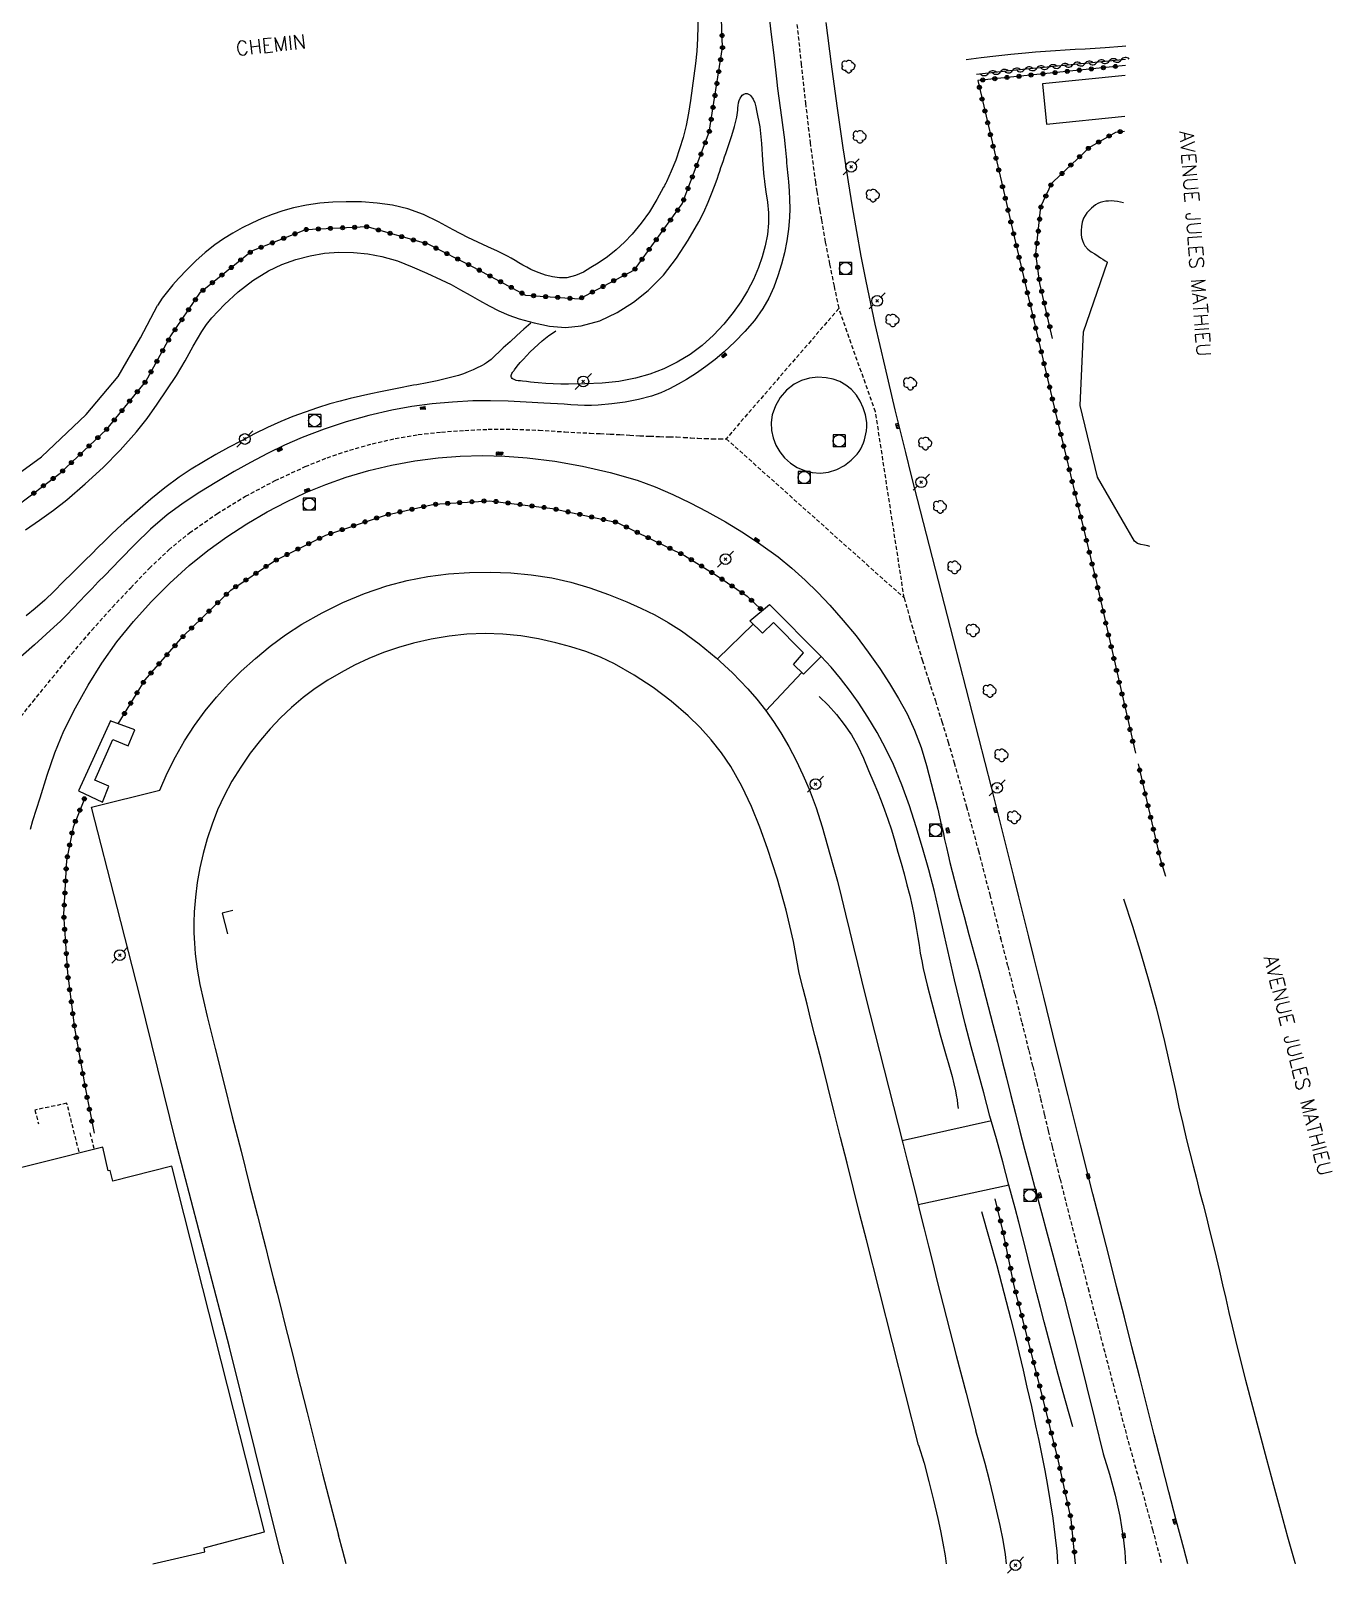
# Model space of a CAD drawing. Header units: millimetres. Extents: x 146000 to 147001, y 141999 to 143000.
# Drawn here: x 146775.2 to 146936.3, y 141998.9 to 142189.7 of the extents above; entities that cross this region are included whole.
import ezdxf

# ---------------------------------------------------------------- set-up
doc = ezdxf.new("R2010")
doc.units = ezdxf.units.MM
doc.linetypes.add('DASHED', pattern=[0.75, 0.5, -0.25])
doc.layers.get('0').update_dxf_attribs({"linetype": 'CONTINUOUS'})
for name, color, linetype in [('W0001', 6, 'DASHED'), ('W0008', 7, 'CONTINUOUS'), ('W0014', 7, 'CONTINUOUS'), ('W0017', 7, 'CONTINUOUS'), ('W0071', 7, 'CONTINUOUS'), ('W0101', 7, 'CONTINUOUS'), ('W0104', 1, 'CONTINUOUS'), ('W0112', 1, 'DASHED'), ('W0300', 7, 'CONTINUOUS'), ('W0310', 3, 'CONTINUOUS'), ('W0323', 7, 'CONTINUOUS'), ('W0333', 7, 'CONTINUOUS'), ('W0401', 7, 'CONTINUOUS'), ('W0420', 7, 'CONTINUOUS'), ('W0473', 7, 'CONTINUOUS'), ('W0515', 5, 'CONTINUOUS'), ('W0989', 7, 'CONTINUOUS')]:
    doc.layers.add(name, color=color, linetype=linetype)
doc.styles.get("Standard").update_dxf_attribs({"font": 'romans.shx', "width": 0.85})

# ---------------------------------------------------------------- blocks, each defined once
blk = doc.blocks.new('T473')
for p, q in [((-0.166667, 0.166667), (0.166667, -0.166667)), ((-0.166667, -0.166667), (0.166667, 0.166667)), ((0.500001, 0.500001), (1.000002, 1.000002)), ((-1.000002, -1.000002), (-0.500001, -0.500001))]:
    blk.add_line(p, q)
blk.add_ellipse((0, 0), major_axis=(0.471405, 0.471405), ratio=1, start_param=5.4977871438, end_param=11.780972451)
blk = doc.blocks.new('T401')
for p, q in [((-0.3, 0.3), (0, 0.3)), ((-0.3, -0.25), (-0.3, 0.3)), ((-0.3, 0.15), (0, 0.15)), ((-0.3, 0), (0, 0)), ((0, 0.3), (0, -0.25)), ((-0.3, -0.15), (0, -0.15)), ((-0.3, -0.25), (-0.3, -0.3)), ((-0.3, -0.3), (0, -0.3)), ((0, -0.3), (0, -0.25))]:
    blk.add_line(p, q)
blk = doc.blocks.new('T420')
for p, q in [((0.75, 0.75), (-0.75, 0.75)), ((-0.75, 0.75), (-0.75, -0.75)), ((0.75, 0.75), (0.75, -0.75)), ((0.75, -0.75), (-0.75, -0.75))]:
    blk.add_line(p, q)
blk.add_ellipse((0, 0), major_axis=(-0.53, 0.53), ratio=1, start_param=3.926991, end_param=10.210176)
blk = doc.blocks.new('T300')
for p, q in [((-0.8, 0.51), (-0.86, 0.34)), ((-0.86, 0.34), (-0.86, 0.17)), ((-0.86, 0.17), (-0.74, 0.06)), ((-0.69, 0.63), (-0.8, 0.51)), ((-0.8, -0.06), (-0.74, 0.06)), ((-0.74, 0.06), (-0.69, 0.11)), ((-0.57, 0.69), (-0.69, 0.63)), ((-0.46, 0.69), (-0.57, 0.69)), ((-0.29, 0.63), (-0.46, 0.69)), ((-0.29, 0.63), (-0.17, 0.74)), ((-0.23, 0.57), (-0.29, 0.63)), ((-0.17, 0.74), (-0.06, 0.8)), ((-0.06, 0.8), (0.06, 0.8)), ((0.06, 0.8), (0.23, 0.74)), ((0.23, 0.74), (0.34, 0.63)), ((0.34, 0.63), (0.4, 0.51)), ((0.46, 0.46), (0.34, 0.46)), ((0.4, 0.51), (0.4, 0.46)), ((0.57, 0.4), (0.46, 0.46)), ((0.57, 0.4), (0.69, 0.29)), ((0.69, 0.29), (0.74, 0.17)), ((0.74, 0.06), (0.69, -0.17)), ((0.74, 0.17), (0.74, 0.06)), ((-0.8, -0.17), (-0.8, -0.06)), ((-0.8, -0.23), (-0.8, -0.17)), ((-0.74, -0.34), (-0.8, -0.23)), ((-0.69, -0.4), (-0.74, -0.34)), ((-0.51, -0.46), (-0.69, -0.4)), ((-0.4, -0.46), (-0.51, -0.46)), ((-0.4, -0.46), (-0.34, -0.46)), ((-0.34, -0.46), (-0.34, -0.4)), ((-0.34, -0.51), (-0.34, -0.46)), ((-0.29, -0.63), (-0.34, -0.51)), ((-0.17, -0.74), (-0.29, -0.63)), ((-0.06, -0.8), (-0.17, -0.74)), ((0.06, -0.8), (-0.06, -0.8)), ((0.17, -0.74), (0.06, -0.8)), ((0.23, -0.69), (0.17, -0.74)), ((0.29, -0.46), (0.23, -0.46)), ((0.29, -0.63), (0.23, -0.69)), ((0.46, -0.4), (0.29, -0.46)), ((0.34, -0.51), (0.29, -0.63)), ((0.34, -0.51), (0.34, -0.46)), ((0.57, -0.34), (0.46, -0.4)), ((0.63, -0.29), (0.57, -0.34)), ((0.69, -0.17), (0.63, -0.29))]:
    blk.add_line(p, q)
blk = doc.blocks.new('t323o')
at = {"color": 0, "linetype": 'Continuous'}
for radius in [0.25, 0.15]:
    blk.add_circle((0, 0), radius, dxfattribs=at)
blk = doc.blocks.new('t310o')
at = {"color": 0, "linetype": 'Continuous'}
for centre, start, end in [((-0.5, 0.38), 216.8699, 323.1304), ((0.5, -0.37), 36.8699, 143.1303)]:
    blk.add_arc(centre, 0.625, start, end, dxfattribs=at)

msp = doc.modelspace()

# ---------------------------------------------------------------- linework, layer by layer
at = {"layer": 'W0001'}
for points in [[(146870.02, 142190.46), (146870.55, 142185.59), (146871.08, 142180.72), (146871.65, 142175.86), (146872.3, 142171)], [(146872.3, 142171), (146872.48, 142169.82), (146872.66, 142168.64), (146872.84, 142167.47), (146873.04, 142166.29), (146873.53, 142163.54), (146874.06, 142160.8), (146874.62, 142158.06), (146875.2, 142155.32)], [(146875.2, 142155.32), (146861.26, 142139.21)], [(146883.29, 142119.52), (146879.75, 142142.52), (146875.2, 142155.32)], [(146771.65, 142101.91), (146775.45, 142106.67), (146777.86, 142109.63), (146780.28, 142112.59), (146782.75, 142115.52), (146785.3, 142118.36), (146787.57, 142120.78), (146789.87, 142123.17), (146792.28, 142125.46), (146794.85, 142127.57), (146798.24, 142129.94), (146801.78, 142132.09), (146805.43, 142134.03), (146809.17, 142135.77), (146811.88, 142136.86), (146814.65, 142137.79), (146817.46, 142138.58), (146820.3, 142139.23), (146823.16, 142139.72), (146826.03, 142140.04), (146828.91, 142140.25), (146831.79, 142140.38), (146834.96, 142140.39), (146838.12, 142140.26), (146841.28, 142140.07), (146844.44, 142139.9), (146845.67, 142139.85), (146846.89, 142139.79), (146848.12, 142139.72), (146849.34, 142139.65), (146850.57, 142139.58), (146851.8, 142139.53), (146853.03, 142139.48), (146854.25, 142139.45), (146855.13, 142139.43), (146856, 142139.38), (146856.88, 142139.33), (146857.75, 142139.28), (146858.63, 142139.24), (146859.51, 142139.21), (146860.38, 142139.19), (146861.26, 142139.21)], [(146861.26, 142139.21), (146883.29, 142119.52)], [(146883.29, 142119.52), (146884, 142116.95), (146884.75, 142114.39), (146885.53, 142111.84), (146886.34, 142109.3), (146887.15, 142106.77), (146887.95, 142104.23), (146888.74, 142101.68), (146889.48, 142099.13), (146891, 142093.69), (146892.47, 142088.24), (146893.89, 142082.78), (146895.26, 142077.3), (146895.23, 142077.42), (146896.11, 142073.95), (146896.98, 142070.48), (146897.85, 142067), (146898.71, 142063.53), (146899.2, 142061.54), (146899.69, 142059.55), (146900.17, 142057.56), (146900.64, 142055.57), (146901.12, 142053.58), (146901.6, 142051.59), (146902.09, 142049.6), (146902.58, 142047.61), (146903.72, 142043.1), (146904.88, 142038.59), (146906.05, 142034.09), (146907.22, 142029.59), (146908.16, 142025.99), (146909.1, 142022.39), (146910.05, 142018.79), (146911, 142015.19), (146912.54, 142009.74), (146914.02, 142004.27), (146915.15, 142000)]]:
    msp.add_lwpolyline(points, dxfattribs=at)
at = {"layer": 'W0008'}
msp.add_lwpolyline([(146878.49, 142142.18), (146878.21, 142143.03), (146877.85, 142143.85), (146877.38, 142144.62), (146876.78, 142145.3), (146876.09, 142145.85), (146875.32, 142146.28), (146874.49, 142146.59), (146873.63, 142146.76), (146872.61, 142146.81), (146871.58, 142146.71), (146870.58, 142146.43), (146869.66, 142145.96), (146868.72, 142145.22), (146867.95, 142144.32), (146867.35, 142143.29), (146866.95, 142142.18), (146866.81, 142141.21), (146866.86, 142140.25), (146867.07, 142139.31), (146867.42, 142138.42), (146867.9, 142137.58), (146868.5, 142136.83), (146869.22, 142136.18), (146870.04, 142135.66), (146870.96, 142135.27), (146871.92, 142135.03), (146872.92, 142134.96), (146873.92, 142135.08), (146874.95, 142135.4), (146875.9, 142135.9), (146876.75, 142136.55), (146877.48, 142137.32), (146877.72, 142137.64), (146877.93, 142137.97), (146878.1, 142138.32), (146878.25, 142138.69), (146878.37, 142139.06), (146878.47, 142139.43), (146878.55, 142139.81), (146878.62, 142140.19), (146878.67, 142140.69), (146878.66, 142141.2), (146878.6, 142141.7)], close=True, dxfattribs=at)
msp.add_lwpolyline([(146918.38, 142000), (146917.89, 142001.91), (146916.97, 142005.43), (146916.06, 142008.94), (146915.14, 142012.46), (146914.22, 142015.97)], dxfattribs=at)
at = {"layer": 'W0014'}
for points in [[(146866.47, 142192.48), (146866.8, 142189.57), (146867.14, 142186.66), (146867.49, 142183.75), (146867.63, 142182.55), (146867.79, 142181.34), (146867.95, 142180.14), (146868.11, 142178.94), (146868.27, 142177.73), (146868.42, 142176.53), (146868.55, 142175.32), (146868.67, 142174.11), (146868.71, 142173.72), (146868.74, 142173.33), (146868.78, 142172.94), (146868.82, 142172.56), (146868.85, 142172.17), (146868.89, 142171.78), (146868.93, 142171.39), (146868.96, 142171)], [(146876.4, 142171), (146876.23, 142172.05), (146876.07, 142173.11), (146875.91, 142174.17), (146875.75, 142175.22), (146874.99, 142180.38), (146874.28, 142185.54), (146873.63, 142190.71)], [(146868.96, 142171), (146869.05, 142169.9), (146869.11, 142168.8), (146869.13, 142167.7), (146869.1, 142166.6), (146868.97, 142165.13), (146868.77, 142163.68), (146868.49, 142162.23), (146868.12, 142160.8), (146867.67, 142159.38), (146867.15, 142157.98), (146866.53, 142156.61), (146865.79, 142155.31), (146864.75, 142153.84), (146863.58, 142152.47), (146862.32, 142151.19), (146861.02, 142149.97), (146859.91, 142149.02), (146858.76, 142148.14), (146857.57, 142147.32), (146856.34, 142146.55), (146855.31, 142145.95), (146854.25, 142145.4), (146853.16, 142144.9), (146852.04, 142144.49), (146850.42, 142144.05), (146848.77, 142143.73), (146847.1, 142143.52), (146845.44, 142143.37), (146844.59, 142143.34), (146843.74, 142143.34), (146842.9, 142143.37), (146842.05, 142143.41), (146841.21, 142143.47), (146840.37, 142143.53), (146839.53, 142143.59), (146838.68, 142143.62), (146836.49, 142143.72), (146834.3, 142143.84), (146832.1, 142143.92), (146829.9, 142143.89), (146827.38, 142143.75), (146824.87, 142143.52), (146822.37, 142143.19), (146819.88, 142142.74), (146817.05, 142142.08), (146814.25, 142141.3), (146811.49, 142140.39), (146808.77, 142139.37), (146806.61, 142138.43), (146804.49, 142137.4), (146802.41, 142136.29), (146800.36, 142135.14), (146798.22, 142133.9), (146796.11, 142132.62), (146794.05, 142131.26), (146792.07, 142129.78), (146790.02, 142128.03), (146788.1, 142126.15), (146786.23, 142124.22), (146784.35, 142122.3), (146783.56, 142121.51), (146782.78, 142120.69), (146782.01, 142119.88), (146781.24, 142119.06), (146780.46, 142118.25), (146779.68, 142117.44), (146778.88, 142116.65), (146778.06, 142115.88), (146775.68, 142113.73), (146773.26, 142111.62)], [(146906.63, 142045.79), (146905.11, 142051.87), (146903.6, 142057.95), (146902.08, 142064.03), (146900.57, 142070.11), (146899.95, 142072.6), (146899.33, 142075.08), (146898.72, 142077.57), (146898.1, 142080.06), (146897.49, 142082.55), (146896.87, 142085.04), (146896.25, 142087.52), (146895.62, 142090.01), (146894.08, 142096.11), (146892.53, 142102.21), (146890.97, 142108.31), (146889.41, 142114.41), (146888.67, 142117.3), (146887.92, 142120.18), (146887.17, 142123.07), (146886.41, 142125.95), (146885.67, 142128.84), (146884.93, 142131.72), (146884.2, 142134.61), (146883.48, 142137.51), (146882.19, 142142.8), (146880.92, 142148.09), (146879.7, 142153.39), (146878.57, 142158.72), (146877.97, 142161.78), (146877.42, 142164.85), (146876.9, 142167.92), (146876.4, 142171)], [(146775.15, 142090.91), (146775.47, 142091.99), (146776.35, 142094.78), (146777.22, 142097.58), (146778.18, 142100.35), (146779.31, 142103.06), (146780.73, 142105.93), (146782.29, 142108.74), (146784, 142111.45), (146785.86, 142114.07), (146787.9, 142116.62), (146790.08, 142119.04), (146792.4, 142121.35), (146794.82, 142123.53), (146797.1, 142125.37), (146799.48, 142127.08), (146801.94, 142128.67), (146804.47, 142130.15), (146806.83, 142131.4), (146809.25, 142132.54), (146811.73, 142133.57), (146814.25, 142134.46), (146817.04, 142135.28), (146819.86, 142135.95), (146822.72, 142136.48), (146825.6, 142136.86), (146828.35, 142137.07), (146831.11, 142137.14), (146833.87, 142137.07), (146836.62, 142136.86), (146840.07, 142136.43), (146843.5, 142135.82), (146846.9, 142135.04), (146850.25, 142134.07), (146852.48, 142133.27), (146854.66, 142132.33), (146856.79, 142131.3), (146858.88, 142130.2), (146861.16, 142128.93), (146863.39, 142127.58), (146865.57, 142126.13), (146867.68, 142124.59), (146869.38, 142123.2), (146871.02, 142121.73), (146872.59, 142120.2), (146874.11, 142118.61), (146875.76, 142116.74), (146877.34, 142114.81), (146878.85, 142112.82), (146880.28, 142110.78), (146881.47, 142108.95), (146882.6, 142107.08), (146883.65, 142105.16), (146884.58, 142103.17), (146885.39, 142101.01), (146886.05, 142098.79), (146886.63, 142096.56), (146887.2, 142094.33), (146887.44, 142093.39), (146887.67, 142092.45), (146887.89, 142091.5), (146888.1, 142090.56), (146888.3, 142089.61), (146888.51, 142088.66), (146888.73, 142087.72), (146888.96, 142086.78), (146889.53, 142084.55), (146890.11, 142082.31), (146890.71, 142080.09), (146891.31, 142077.86), (146891.92, 142075.64), (146892.52, 142073.41), (146893.12, 142071.19), (146893.7, 142068.96), (146894.27, 142066.76), (146894.84, 142064.55), (146895.39, 142062.35), (146895.95, 142060.15), (146896.5, 142057.94), (146897.06, 142055.74), (146897.62, 142053.53), (146898.19, 142051.33), (146898.88, 142048.71), (146899.57, 142046.09), (146900.28, 142043.47), (146900.98, 142040.85), (146901.68, 142038.23), (146902.38, 142035.61), (146903.08, 142032.98), (146903.76, 142030.36), (146904.82, 142026.18), (146905.86, 142022), (146906.89, 142017.81), (146907.9, 142013.62)], [(146904.17, 142016.95), (146903.26, 142020.2), (146902.36, 142023.45), (146901.48, 142026.7), (146900.61, 142029.96), (146900.15, 142031.72), (146899.7, 142033.47), (146899.25, 142035.23), (146898.81, 142036.99), (146898.37, 142038.75), (146897.93, 142040.51), (146897.48, 142042.27), (146897.02, 142044.03), (146896.26, 142046.88), (146895.49, 142049.73), (146894.7, 142052.58), (146893.91, 142055.42), (146893.13, 142058.27), (146892.35, 142061.12), (146891.58, 142063.97), (146890.84, 142066.83), (146890.17, 142069.55), (146889.53, 142072.27), (146888.91, 142075), (146888.3, 142077.73), (146887.68, 142080.46), (146887.03, 142083.18), (146886.33, 142085.89), (146885.57, 142088.59), (146884.78, 142091.21), (146883.94, 142093.81), (146883.01, 142096.39), (146881.95, 142098.92), (146880.98, 142100.91), (146879.93, 142102.86), (146878.79, 142104.76), (146877.58, 142106.61), (146876.53, 142108.1), (146875.41, 142109.54), (146874.24, 142110.94), (146873.02, 142112.29)], [(146914.22, 142015.97), (146913.31, 142019.61), (146912.4, 142023.25), (146911.48, 142026.88), (146910.55, 142030.52), (146909.58, 142034.34), (146908.6, 142038.16), (146907.62, 142041.98), (146906.63, 142045.79)], [(146907.9, 142013.62), (146908.72, 142011.09), (146909.42, 142008.52), (146909.98, 142005.91), (146910.41, 142003.29), (146910.61, 142001.49), (146910.69, 142000)]]:
    msp.add_lwpolyline(points, dxfattribs=at)
at = {"layer": 'W0017'}
for points in [[(146864.59, 142116.29), (146860.2, 142111.99)], [(146870.61, 142110.3), (146866.19, 142105.54)], [(146883.06, 142052.37), (146894.1, 142054.86)], [(146896.27, 142046.88), (146885.02, 142044.44)]]:
    msp.add_lwpolyline(points, dxfattribs=at)
at = {"layer": 'W0071'}
for points in [[(146910.71, 142187.77), (146910.26, 142187.74), (146908.15, 142187.59), (146906.92, 142187.51), (146905.69, 142187.43), (146904.46, 142187.36), (146903.23, 142187.29), (146902, 142187.21), (146900.77, 142187.13), (146899.55, 142187.03), (146898.32, 142186.93), (146896.48, 142186.75), (146894.64, 142186.54), (146892.8, 142186.32), (146890.97, 142186.07)], [(146860.01, 142171), (146860.17, 142171.44), (146860.32, 142171.88), (146860.47, 142172.32), (146860.62, 142172.76), (146860.77, 142173.2), (146860.92, 142173.64), (146861.07, 142174.08), (146861.23, 142174.52), (146861.61, 142175.63), (146861.97, 142176.74), (146862.3, 142177.86), (146862.59, 142178.99), (146862.64, 142179.28), (146862.67, 142179.58), (146862.69, 142179.87), (146862.7, 142180.16), (146862.73, 142180.46), (146862.78, 142180.76), (146862.86, 142181.05), (146862.99, 142181.33), (146863.1, 142181.52), (146863.24, 142181.7), (146863.43, 142181.85), (146863.66, 142181.93), (146863.86, 142181.92), (146864.03, 142181.85), (146864.18, 142181.74), (146864.31, 142181.62), (146864.6, 142181.21), (146864.79, 142180.76), (146864.92, 142180.29), (146865.03, 142179.83), (146865.42, 142177.8), (146865.63, 142175.74), (146865.76, 142173.68), (146865.93, 142171.63), (146865.95, 142171.47), (146865.97, 142171.32), (146865.99, 142171.16), (146866.01, 142171)], [(146774.53, 142127.96), (146776.3, 142129.12), (146778, 142130.36), (146779.66, 142131.67), (146781.95, 142133.62), (146784.15, 142135.67), (146786.27, 142137.81), (146788.28, 142140.05), (146789.62, 142141.73), (146790.86, 142143.48), (146792.05, 142145.27), (146793.23, 142147.05), (146793.78, 142147.94), (146794.3, 142148.84), (146794.8, 142149.75), (146795.3, 142150.66), (146795.82, 142151.57), (146796.37, 142152.47), (146796.96, 142153.33), (146797.62, 142154.15), (146799.18, 142155.82), (146800.87, 142157.37), (146802.68, 142158.77), (146804.64, 142159.97), (146806.28, 142160.76), (146808, 142161.39), (146809.76, 142161.85), (146811.56, 142162.16), (146813.34, 142162.29), (146815.13, 142162.26), (146816.91, 142162.08), (146818.66, 142161.76), (146820.57, 142161.22), (146822.42, 142160.49), (146824.22, 142159.68), (146826.01, 142158.86), (146827.22, 142158.28), (146828.4, 142157.64), (146829.57, 142156.98), (146830.74, 142156.31), (146831.92, 142155.65), (146833.13, 142155.04), (146834.37, 142154.5), (146835.66, 142154.05), (146837.51, 142153.54), (146839.4, 142153.15), (146841.36, 142152.98), (146843.32, 142153.16), (146845.63, 142153.81), (146847.79, 142154.83), (146849.78, 142156.11), (146851.62, 142157.57), (146853.51, 142159.45), (146855.13, 142161.54), (146856.55, 142163.76), (146857.86, 142166.03), (146858.48, 142167.23), (146859.04, 142168.47), (146859.54, 142169.73), (146860.01, 142171)], [(146866.01, 142171), (146866.19, 142169.74), (146866.38, 142168.47), (146866.51, 142167.18), (146866.51, 142165.89), (146866.36, 142164.48), (146866.1, 142163.09), (146865.73, 142161.73), (146865.26, 142160.39), (146864.63, 142158.92), (146863.9, 142157.51), (146863.07, 142156.15), (146862.14, 142154.85), (146860.96, 142153.4), (146859.69, 142152.02), (146858.3, 142150.75), (146856.8, 142149.62), (146855.21, 142148.67), (146853.54, 142147.87), (146851.81, 142147.22), (146850.04, 142146.7), (146847.98, 142146.29), (146845.9, 142146.09), (146843.81, 142146), (146841.73, 142145.95), (146840.8, 142145.96), (146839.86, 142146), (146838.93, 142146.06), (146838, 142146.13), (146837.52, 142146.17), (146837.03, 142146.22), (146836.55, 142146.28), (146836.07, 142146.34), (146835.81, 142146.37), (146835.54, 142146.39), (146835.27, 142146.43), (146835.01, 142146.53), (146834.9, 142146.6), (146834.79, 142146.68), (146834.7, 142146.79), (146834.66, 142146.92), (146834.66, 142147.05), (146834.68, 142147.17), (146834.73, 142147.28), (146834.8, 142147.39), (146834.86, 142147.47), (146834.94, 142147.56), (146835.01, 142147.64), (146835.07, 142147.73), (146835.41, 142148.19), (146835.78, 142148.63), (146836.16, 142149.05), (146836.55, 142149.47), (146837.02, 142149.95), (146837.5, 142150.43), (146837.99, 142150.89), (146838.49, 142151.33), (146838.9, 142151.66), (146839.32, 142151.97), (146839.75, 142152.27), (146840.19, 142152.55)], [(146837.07, 142153.53), (146836.22, 142152.76), (146835.37, 142151.99), (146834.52, 142151.22), (146833.67, 142150.45), (146833.17, 142149.98), (146832.67, 142149.5), (146832.16, 142149.03), (146831.62, 142148.61), (146831.35, 142148.43), (146831.08, 142148.28), (146830.8, 142148.14), (146830.52, 142148.01), (146829.94, 142147.74), (146829.35, 142147.49), (146828.75, 142147.26), (146828.14, 142147.05), (146827.49, 142146.86), (146826.82, 142146.69), (146826.16, 142146.53), (146825.49, 142146.38), (146825.08, 142146.29), (146824.66, 142146.21), (146824.24, 142146.13), (146823.83, 142146.05), (146823.41, 142145.98), (146822.99, 142145.9), (146822.57, 142145.83), (146822.16, 142145.75), (146820.94, 142145.51), (146819.72, 142145.28), (146818.5, 142145.03), (146817.29, 142144.77), (146816.01, 142144.49), (146814.74, 142144.19), (146813.47, 142143.88), (146812.22, 142143.52), (146810.68, 142143.04), (146809.16, 142142.51), (146807.65, 142141.95), (146806.16, 142141.34), (146804.51, 142140.6), (146802.88, 142139.81), (146801.27, 142138.97), (146799.68, 142138.11), (146798.12, 142137.25), (146796.57, 142136.37), (146795.05, 142135.44), (146793.56, 142134.45), (146791.79, 142133.13), (146790.07, 142131.74), (146788.4, 142130.31), (146786.75, 142128.85), (146785.92, 142128.09), (146785.11, 142127.33), (146784.32, 142126.55), (146783.52, 142125.77), (146782.74, 142124.98), (146781.95, 142124.19), (146781.16, 142123.41), (146780.36, 142122.63), (146779.22, 142121.5), (146778.1, 142120.36), (146776.94, 142119.25), (146775.73, 142118.19), (146774.64, 142117.29)]]:
    msp.add_lwpolyline(points, dxfattribs=at)
at = {"layer": 'W0101'}
for points in [[(146804.14, 142003.99), (146792.64, 142049.23), (146785.34, 142047.37), (146785.02, 142048.68), (146784.79, 142048.64), (146784.1, 142051.57), (146768.48, 142047.66), (146768.75, 142046.25), (146765.72, 142045.46), (146767.13, 142039.43), (146740.34, 142032.61), (146742.5, 142023.42), (146748.42, 142000)], [(146790.32, 142000), (146796.73, 142001.51), (146796.64, 142001.98), (146804.14, 142003.99)]]:
    msp.add_lwpolyline(points, dxfattribs=at)
at = {"layer": 'W0104'}
msp.add_lwpolyline([(146910.66, 142184.14), (146900.41, 142183.11), (146900.91, 142178.14), (146910.59, 142179.11)], dxfattribs=at)
for points in [[(146866.62, 142118.71), (146873.02, 142112.29), (146870.83, 142110.1), (146869.59, 142111.29), (146870.82, 142112.71), (146867.11, 142116.48), (146865.76, 142115.14), (146864.21, 142116.67)], [(146785.07, 142104.33), (146781.09, 142095.67), (146784.06, 142094.26), (146784.85, 142096.22), (146783.14, 142096.95), (146785.36, 142102.01), (146787.27, 142101.21), (146788.07, 142103.19), (146785.04, 142104.3)]]:
    msp.add_lwpolyline(points, close=True, dxfattribs=at)
at = {"layer": 'W0112'}
for points in [[(146781.17, 142050.99), (146779.67, 142056.99), (146775.72, 142056.16), (146776.15, 142054.45)], [(146782.52, 142053.34), (146782.99, 142051.46)]]:
    msp.add_lwpolyline(points, dxfattribs=at)
at = {"layer": 'W0300'}
for points in [[(146872.78, 142107.34), (146873.89, 142106.25), (146874.92, 142105.1), (146875.88, 142103.87), (146876.76, 142102.59), (146877.57, 142101.17), (146878.26, 142099.68), (146878.89, 142098.17), (146879.52, 142096.66), (146879.98, 142095.55), (146880.43, 142094.43), (146880.86, 142093.3), (146881.27, 142092.16), (146881.71, 142090.81), (146882.13, 142089.44), (146882.52, 142088.07), (146882.91, 142086.69), (146883.28, 142085.37), (146883.64, 142084.04), (146883.99, 142082.71), (146884.3, 142081.37), (146884.49, 142080.41), (146884.67, 142079.45), (146884.83, 142078.48), (146884.98, 142077.51), (146885.13, 142076.54), (146885.29, 142075.58), (146885.46, 142074.61), (146885.66, 142073.65), (146886.14, 142071.59), (146886.66, 142069.55), (146887.22, 142067.51), (146887.76, 142065.47), (146888, 142064.6), (146888.24, 142063.74), (146888.49, 142062.88), (146888.74, 142062.02), (146888.99, 142061.16), (146889.22, 142060.29), (146889.44, 142059.42), (146889.64, 142058.54), (146889.74, 142057.99), (146889.83, 142057.44), (146889.91, 142056.89), (146889.97, 142056.33)], [(146910.43, 142082.29), (146911.53, 142078.91), (146912.58, 142075.52), (146913.57, 142072.11), (146914.51, 142068.68), (146915.02, 142066.67), (146915.51, 142064.64), (146915.97, 142062.62), (146916.42, 142060.59), (146916.86, 142058.56), (146917.3, 142056.53), (146917.76, 142054.5), (146918.24, 142052.48), (146918.63, 142050.87), (146919.04, 142049.27), (146919.45, 142047.67), (146919.86, 142046.07), (146920.28, 142044.47), (146920.69, 142042.86), (146921.09, 142041.26), (146921.49, 142039.66), (146921.9, 142037.95), (146922.31, 142036.24), (146922.7, 142034.54), (146923.1, 142032.83), (146923.49, 142031.12), (146923.89, 142029.41), (146924.3, 142027.7), (146924.72, 142026), (146925.55, 142022.73), (146926.4, 142019.47), (146927.27, 142016.21), (146928.14, 142012.96), (146929, 142009.76), (146929.87, 142006.56), (146930.75, 142003.37), (146931.64, 142000.18)], [(146892.88, 142043.59), (146893.83, 142040.26), (146894.75, 142036.93), (146895.64, 142033.58), (146896.51, 142030.23), (146897.03, 142028.14), (146897.52, 142026.05), (146898.01, 142023.96), (146898.49, 142021.86), (146898.76, 142020.67), (146899.03, 142019.49), (146899.3, 142018.3), (146899.55, 142017.1), (146899.94, 142015.26), (146900.32, 142013.41), (146900.68, 142011.55), (146901.01, 142009.7), (146901.35, 142007.68), (146901.67, 142005.65), (146901.95, 142003.62), (146902.17, 142001.58), (146902.26, 142000.16), (146902.27, 142000)], [(146931.65, 142000.17), (146931.7, 142000)]]:
    msp.add_lwpolyline(points, dxfattribs=at)
at = {"layer": 'W0310'}
msp.add_lwpolyline([(146910.69, 142186.14), (146902.68, 142185.34), (146896.71, 142184.77), (146892.24, 142184.28)], dxfattribs=at)
at = {"layer": 'W0323'}
for points in [[(146856.85, 142171), (146859.16, 142177.15), (146860.82, 142187.62), (146860.47, 142197.06), (146858.49, 142204.66), (146855.74, 142216.93), (146854.55, 142227.26), (146853.56, 142238.45), (146852.88, 142248.17), (146853.51, 142261.1), (146854.63, 142274.52), (146855.05, 142288.64), (146854.82, 142300.75), (146852.2, 142311.59), (146848.32, 142319.19), (146842.41, 142325.23), (146838.08, 142328.33), (146833.24, 142329.71), (146822.52, 142329.47), (146809.96, 142329.23), (146799.53, 142328.88), (146779.31, 142328.33), (146764.51, 142327.91)], [(146910.68, 142185.39), (146892.4, 142183.54), (146895.33, 142171)], [(146901.74, 142171), (146906.25, 142175.28), (146909.48, 142177.16), (146910.57, 142177.26)], [(146773.26, 142130.73), (146778.83, 142134.94), (146784.61, 142140.41), (146789.42, 142146.3), (146792.46, 142151.8), (146796.2, 142157.33), (146802.55, 142162.44), (146809.24, 142165.09), (146816.81, 142165.45), (146824.34, 142163.31), (146830, 142160.45), (146836.42, 142156.98), (146843.11, 142156.51), (146849.91, 142160.11), (146855.83, 142168.28), (146856.85, 142171)], [(146895.33, 142171), (146896.95, 142164.02), (146902.03, 142142.41), (146906.98, 142121.95), (146911.9, 142100.32)], [(146901.65, 142151.61), (146900.09, 142158.41), (146899.6, 142162.07), (146900.22, 142167.93), (146901.56, 142170.83), (146901.74, 142171)], [(146786.02, 142103.94), (146789.35, 142109.4), (146794.07, 142114.77), (146799.94, 142120.49), (146805.37, 142124.11), (146811.71, 142127.29), (146819.1, 142129.77), (146825.14, 142131.1), (146831.98, 142131.55), (146839.75, 142130.59), (146847.76, 142128.86), (146856.1, 142124.78), (146860.15, 142122.24), (146863.87, 142119.73), (146865.56, 142118.14)], [(146912.24, 142098.99), (146914.97, 142087.25), (146915.65, 142085.1)], [(146781.92, 142094.88), (146780.45, 142091.17), (146779.64, 142087.04), (146779.27, 142080.38), (146779.74, 142073.13), (146780.63, 142066.28), (146781.96, 142058.75), (146783.05, 142053.3)], [(146904.51, 142000), (146903.96, 142005.52), (146902.37, 142012.7), (146900.35, 142020.88), (146896.91, 142034.41), (146895.55, 142041.07), (146894.55, 142045.17)]]:
    msp.add_lwpolyline(points, dxfattribs=at)
at = {"layer": 'W0333'}
for points in [[(146910.44, 142168.41), (146910.07, 142168.5), (146909.69, 142168.57), (146909.3, 142168.61), (146908.9, 142168.63), (146908.56, 142168.62), (146908.23, 142168.59), (146907.89, 142168.53), (146907.56, 142168.43), (146907.26, 142168.3), (146906.98, 142168.14), (146906.71, 142167.95), (146906.46, 142167.74), (146906.17, 142167.47), (146905.91, 142167.17), (146905.68, 142166.84), (146905.5, 142166.49), (146905.33, 142166), (146905.23, 142165.49), (146905.19, 142164.98), (146905.21, 142164.47), (146905.25, 142164.1), (146905.34, 142163.75), (146905.47, 142163.4), (146905.65, 142163.08), (146906, 142162.68), (146906.42, 142162.35), (146906.87, 142162.07), (146907.29, 142161.79), (146907.58, 142161.6), (146907.87, 142161.41), (146908.17, 142161.22), (146908.47, 142161.05)], [(146913.69, 142125.88), (146913.43, 142125.97), (146913.04, 142126.05), (146912.6, 142126.12), (146912.15, 142126.26), (146911.79, 142126.54), (146907.23, 142134.44), (146905.08, 142143.31), (146905.5, 142152.42), (146908.47, 142161.05)], [(146791.19, 142095.75), (146792.09, 142097.84), (146793.1, 142099.87), (146794.23, 142101.84), (146795.46, 142103.75), (146796.77, 142105.54), (146798.18, 142107.25), (146799.68, 142108.88), (146801.25, 142110.44), (146803.01, 142112.04), (146804.83, 142113.55), (146806.74, 142114.97), (146808.73, 142116.27), (146811.25, 142117.69), (146813.84, 142118.96), (146816.51, 142120.07), (146819.25, 142121), (146821.77, 142121.66), (146824.32, 142122.15), (146826.9, 142122.48), (146829.49, 142122.67), (146832.04, 142122.72), (146834.6, 142122.63), (146837.14, 142122.39), (146839.67, 142122), (146842.05, 142121.46), (146844.4, 142120.76), (146846.7, 142119.94), (146848.96, 142119.04), (146850.71, 142118.26), (146852.43, 142117.42), (146854.1, 142116.48), (146855.72, 142115.45), (146857.92, 142113.84), (146860.03, 142112.09), (146862.04, 142110.24), (146863.94, 142108.28), (146865.07, 142106.99), (146866.12, 142105.64), (146867.1, 142104.24), (146868.02, 142102.81), (146869.01, 142101.13), (146869.92, 142099.4), (146870.76, 142097.64), (146871.53, 142095.85), (146872.39, 142093.55), (146873.13, 142091.21), (146873.81, 142088.86), (146874.47, 142086.5), (146875.02, 142084.47), (146875.55, 142082.44), (146876.05, 142080.41), (146876.54, 142078.36), (146877.03, 142076.32), (146877.51, 142074.28), (146878, 142072.24), (146878.51, 142070.21), (146879.08, 142067.93), (146879.66, 142065.66), (146880.24, 142063.4), (146880.82, 142061.13), (146881.4, 142058.86), (146881.98, 142056.59), (146882.56, 142054.32), (146883.14, 142052.05), (146883.67, 142049.93), (146884.2, 142047.81), (146884.72, 142045.69), (146885.24, 142043.57), (146885.77, 142041.45), (146886.29, 142039.33), (146886.82, 142037.21), (146887.35, 142035.1), (146888.54, 142030.44), (146889.74, 142025.78), (146890.95, 142021.13), (146892.17, 142016.48)], [(146870.31, 142073.09), (146869.58, 142077.01), (146868.69, 142080.9), (146867.62, 142084.74), (146866.39, 142088.53), (146865.44, 142091.14), (146864.39, 142093.72), (146863.2, 142096.24), (146861.82, 142098.66), (146860.67, 142100.36), (146859.41, 142101.98), (146858.03, 142103.5), (146856.57, 142104.94), (146854.46, 142106.76), (146852.23, 142108.45), (146849.89, 142109.98), (146847.46, 142111.36), (146845.71, 142112.19), (146843.9, 142112.89), (146842.05, 142113.48), (146840.18, 142113.98), (146838.02, 142114.45), (146835.84, 142114.81), (146833.64, 142115.04), (146831.42, 142115.11), (146829.18, 142115.02), (146826.96, 142114.78), (146824.76, 142114.41), (146822.58, 142113.92), (146820.7, 142113.39), (146818.85, 142112.75), (146817.04, 142112.01), (146815.27, 142111.19), (146813.6, 142110.31), (146811.98, 142109.35), (146810.41, 142108.31), (146808.9, 142107.18), (146807.47, 142105.98), (146806.12, 142104.69), (146804.83, 142103.34), (146803.62, 142101.92), (146802.36, 142100.29), (146801.18, 142098.59), (146800.1, 142096.83), (146799.12, 142095.02), (146798.33, 142093.29), (146797.64, 142091.52), (146797.04, 142089.72), (146796.53, 142087.89), (146796.12, 142086.11), (146795.81, 142084.3), (146795.58, 142082.48), (146795.43, 142080.66), (146795.38, 142079.37), (146795.4, 142078.08), (146795.46, 142076.79), (146795.56, 142075.5), (146795.66, 142074.54), (146795.8, 142073.59), (146795.96, 142072.64), (146796.13, 142071.7), (146796.56, 142069.7), (146797.03, 142067.72), (146797.54, 142065.74), (146798.03, 142063.76), (146799.08, 142059.54), (146800.14, 142055.32), (146801.22, 142051.09), (146802.29, 142046.87), (146802.77, 142044.96), (146803.26, 142043.05), (146803.75, 142041.14), (146804.24, 142039.23), (146804.72, 142037.32), (146805.21, 142035.4), (146805.7, 142033.49), (146806.18, 142031.58), (146806.58, 142029.98), (146806.99, 142028.37), (146807.39, 142026.76), (146807.78, 142025.16), (146808.18, 142023.55), (146808.58, 142021.95), (146808.99, 142020.34), (146809.39, 142018.74), (146810.35, 142014.94), (146811.32, 142011.14), (146812.29, 142007.35), (146813.27, 142003.55)], [(146806.13, 142001.24), (146799.79, 142026.83), (146793.17, 142052.22), (146788.69, 142070.3), (146785.89, 142081.27), (146782.72, 142093.64), (146791.19, 142095.75)], [(146800.19, 142080.86), (146798.89, 142080.53), (146799.54, 142077.94)], [(146885.08, 142014.7), (146883.46, 142021.04), (146881.85, 142027.39), (146880.23, 142033.73), (146878.62, 142040.08), (146877.82, 142043.24), (146877.02, 142046.41), (146876.23, 142049.57), (146875.43, 142052.74), (146874.63, 142055.9), (146873.84, 142059.07), (146873.04, 142062.24), (146872.24, 142065.4), (146871.76, 142067.32), (146871.28, 142069.24), (146870.79, 142071.17), (146870.31, 142073.09)], [(146895.96, 142000), (146895.84, 142001.15), (146895.55, 142002.96), (146895.19, 142004.75), (146894.77, 142006.53), (146894.35, 142008.3), (146893.84, 142010.36), (146893.31, 142012.41), (146892.75, 142014.45), (146892.17, 142016.48)], [(146885.08, 142014.7), (146885.75, 142012.45), (146886.36, 142010.19), (146886.93, 142007.91), (146887.46, 142005.62), (146887.78, 142004.1), (146888.09, 142002.56), (146888.35, 142001.02), (146888.47, 142000)], [(146814.22, 142000), (146813.81, 142001.57), (146813.27, 142003.55)], [(146806.13, 142001.24), (146806.43, 142000)]]:
    msp.add_lwpolyline(points, dxfattribs=at)
at = {"layer": 'W0515'}
for points in [[(146857.58, 142194.82), (146857.7, 142193.3), (146857.76, 142191.77), (146857.77, 142190.24), (146857.73, 142188.71), (146857.63, 142187.17), (146857.47, 142185.63), (146857.27, 142184.1), (146857.05, 142182.57), (146856.83, 142181.04), (146856.59, 142179.51), (146856.3, 142177.98), (146855.93, 142176.48), (146855.5, 142175.08), (146855.02, 142173.69), (146854.47, 142172.33), (146853.86, 142171)], [(146853.86, 142171), (146853.78, 142170.83), (146853.69, 142170.66), (146853.61, 142170.5), (146853.52, 142170.33), (146852.68, 142168.8), (146851.76, 142167.3), (146850.75, 142165.87), (146849.63, 142164.52), (146848.67, 142163.52), (146847.65, 142162.59), (146846.56, 142161.73), (146845.42, 142160.95), (146844.53, 142160.38), (146843.6, 142159.83), (146842.6, 142159.39), (146841.54, 142159.13), (146840.64, 142159.1), (146839.77, 142159.23), (146838.92, 142159.46), (146838.1, 142159.73), (146837.57, 142159.93), (146837.07, 142160.16), (146836.58, 142160.42), (146836.09, 142160.7), (146835.62, 142160.99), (146835.15, 142161.27), (146834.67, 142161.55), (146834.18, 142161.8), (146832.97, 142162.4), (146831.75, 142162.97), (146830.53, 142163.54), (146829.31, 142164.12), (146827.49, 142165.05), (146825.67, 142166.04), (146823.8, 142166.96), (146821.85, 142167.67), (146819.97, 142168.1), (146818.06, 142168.37), (146816.14, 142168.51), (146814.22, 142168.54), (146812.59, 142168.49), (146810.96, 142168.34), (146809.34, 142168.09), (146807.73, 142167.76), (146806.4, 142167.4), (146805.09, 142166.96), (146803.8, 142166.45), (146802.54, 142165.89), (146801.36, 142165.3), (146800.2, 142164.65), (146799.07, 142163.95), (146797.98, 142163.19), (146796.78, 142162.24), (146795.64, 142161.22), (146794.54, 142160.16), (146793.49, 142159.05), (146792.79, 142158.26), (146792.12, 142157.43), (146791.48, 142156.59), (146790.88, 142155.71)], [(146740.68, 142143.07), (146741.96, 142139.51), (146743.66, 142136.52), (146746.51, 142134.04), (146752.68, 142131.16), (146757.86, 142129.65), (146761.47, 142129.35), (146765.74, 142130.27), (146770.26, 142132.45), (146776.52, 142136.97), (146782.06, 142142.21), (146786.03, 142146.92), (146788.8, 142151.7), (146790.88, 142155.71)]]:
    msp.add_lwpolyline(points, dxfattribs=at)

# ---------------------------------------------------------------- block references
at = {"layer": 'W0300'}
for p in [(146876.43, 142185.25), (146877.82, 142176.56), (146879.45, 142169.29), (146881.88, 142153.84), (146884.07, 142146.02), (146885.94, 142138.61), (146887.76, 142130.77), (146889.54, 142123.29), (146891.84, 142115.49), (146893.91, 142108), (146895.37, 142100.04), (146896.93, 142092.36)]:
    msp.add_blockref('T300', p, dxfattribs=at)
at = {"layer": 'W0310'}
for p, rotation in [((146908.66, 142185.94), 185.7137523085239), ((146910.15, 142186.09), 185.7137523085239), ((146893.73, 142184.44), 186.3036277563538), ((146895.22, 142184.61), 186.3036277563538), ((146896.71, 142184.77), 185.4299062923776), ((146898.21, 142184.92), 185.4299062923776), ((146899.7, 142185.06), 185.4299062923776), ((146901.19, 142185.2), 185.4299062923776), ((146902.68, 142185.34), 185.7137523085239), ((146904.18, 142185.49), 185.7137523085239), ((146905.67, 142185.64), 185.7137523085239), ((146907.16, 142185.79), 185.7137523085239)]:
    msp.add_blockref('t310o', p, dxfattribs=dict(at, rotation=rotation))
at = {"layer": 'W0323'}
for p, rotation in [((146860.76, 142189.1), 92.09281349337373), ((146860.58, 142186.12), 81.03271323808428), ((146860.81, 142187.61), 81.03271323808428), ((146860.35, 142184.64), 81.03271323808428), ((146898.99, 142184.21), 185.7839614165131), ((146900.48, 142184.36), 185.7839614165131), ((146901.97, 142184.51), 185.7839614165131), ((146903.47, 142184.66), 185.7839614165131), ((146904.96, 142184.81), 185.7839614165131), ((146906.45, 142184.97), 185.7839614165131), ((146907.94, 142185.12), 185.7839614165131), ((146909.44, 142185.27), 185.7839614165131), ((146860.11, 142183.16), 81.03271323808428), ((146892.6, 142182.69), 283.1248391161578), ((146893.02, 142183.6), 185.7839614165131), ((146894.51, 142183.76), 185.7839614165131), ((146896.01, 142183.91), 185.7839614165131), ((146897.5, 142184.06), 185.7839614165131), ((146859.88, 142181.68), 81.03271323808428), ((146892.94, 142181.23), 283.1248391161578), ((146859.41, 142178.72), 81.03271323808428), ((146859.64, 142180.2), 81.03271323808428), ((146893.28, 142179.76), 283.1248391161578), ((146859.18, 142177.23), 81.03271323808428), ((146893.62, 142178.3), 283.1248391161578), ((146893.96, 142176.84), 283.1248391161578), ((146908.66, 142176.68), 30.15934446627173), ((146910.02, 142177.21), 5.218843515567196), ((146858.67, 142175.83), 69.39726934086647), ((146894.3, 142175.38), 283.1248391161578), ((146906.09, 142175.13), 43.50097813007287), ((146907.36, 142175.92), 30.15934446627173), ((146857.61, 142173.02), 69.39726934086647), ((146858.14, 142174.42), 69.39726934086647), ((146894.65, 142173.92), 283.1248391161578), ((146903.92, 142173.07), 43.50097813007287), ((146905, 142174.1), 43.50097813007287), ((146857.08, 142171.61), 69.39726934086647), ((146894.99, 142172.46), 283.1248391161578), ((146902.83, 142172.03), 43.50097813007287), ((146856.54, 142170.17), 69.39726934078783), ((146895.46, 142170.41), 283.1248391161225), ((146895.8, 142168.95), 283.1248391161225), ((146900.82, 142169.24), 65.11091164042853), ((146901.45, 142170.6), 65.11091164042853), ((146855.26, 142167.49), 54.05075679513291), ((146856.01, 142168.77), 69.39726934078783), ((146896.14, 142167.49), 283.1248391161225), ((146900.21, 142167.87), 83.96045801061555), ((146809.29, 142165.1), 2.671965371139125), ((146810.79, 142165.17), 2.671965371139125), ((146812.29, 142165.24), 2.671965371139125), ((146813.79, 142165.31), 2.671965371139125), ((146815.29, 142165.37), 2.671965371139125), ((146816.78, 142165.44), 2.671965371139125), ((146818.23, 142165.04), 344.1511140148683), ((146853.49, 142165.06), 54.05075679513291), ((146854.37, 142166.27), 54.05075679513291), ((146896.49, 142166.03), 283.1248391161225), ((146900.05, 142166.38), 83.96045801061555), ((146805.11, 142163.45), 21.63139722222067), ((146806.5, 142164.01), 21.63139722222067), ((146807.9, 142164.56), 21.63139722222067), ((146819.67, 142164.63), 344.1511140148683), ((146821.11, 142164.22), 344.1511140148683), ((146822.56, 142163.81), 344.1511140148683), ((146824, 142163.4), 344.1511140148683), ((146852.61, 142163.84), 54.05075679513291), ((146896.83, 142164.57), 283.1248391161225), ((146897.17, 142163.11), 283.2266245466404), ((146899.74, 142163.39), 83.96045801061555), ((146899.9, 142164.89), 83.96045801061555), ((146801.19, 142161.34), 38.8112649950106), ((146802.36, 142162.28), 38.8112649950106), ((146803.71, 142162.9), 21.63139722222067), ((146825.36, 142162.79), 333.2369878847902), ((146826.7, 142162.12), 333.2369878847902), ((146828.04, 142161.44), 333.2369878847902), ((146850.85, 142161.41), 54.05075679513291), ((146851.73, 142162.63), 54.05075679513291), ((146897.51, 142161.65), 283.2266245466404), ((146899.62, 142161.9), 97.60386429758869), ((146798.85, 142159.46), 38.8112649950106), ((146800.02, 142160.4), 38.8112649950106), ((146829.38, 142160.76), 333.2369878847902), ((146830.71, 142160.07), 331.6163117131515), ((146832.03, 142159.36), 331.6163117131515), ((146848.68, 142159.46), 27.94640744363218), ((146849.97, 142160.2), 54.05075679513291), ((146897.85, 142160.19), 283.2266245466404), ((146899.82, 142160.42), 97.60386429758869), ((146796.51, 142157.58), 38.8112649950106), ((146797.68, 142158.52), 38.8112649950106), ((146833.35, 142158.64), 331.6163117131515), ((146834.67, 142157.93), 331.6163117131515), ((146844.7, 142157.35), 27.94640744363218), ((146846.03, 142158.05), 27.94640744363218), ((146847.35, 142158.76), 27.94640744363218), ((146898.2, 142158.73), 283.2266245466404), ((146900.02, 142158.93), 97.60386429758869), ((146900.31, 142157.46), 102.9546053494527), ((146795.58, 142156.42), 55.94579954036505), ((146835.99, 142157.22), 331.6163117131515), ((146837.43, 142156.91), 355.9265670712711), ((146838.92, 142156.8), 355.9265670712711), ((146840.42, 142156.7), 355.9265670712711), ((146841.92, 142156.59), 355.9265670712711), ((146843.38, 142156.65), 27.94640744363218), ((146898.54, 142157.27), 283.2266245466404), ((146898.88, 142155.81), 283.2266245466404), ((146900.64, 142156), 102.9546053494527), ((146793.9, 142153.93), 55.94579954036505), ((146794.74, 142155.17), 55.94579954036505), ((146899.23, 142154.35), 283.2266245466404), ((146900.98, 142154.54), 102.9546053494527), ((146793.06, 142152.69), 55.94579954036505), ((146899.57, 142152.89), 283.2266245466404), ((146901.32, 142153.07), 102.9546053494527), ((146791.53, 142150.11), 61.08260029543983), ((146792.26, 142151.43), 61.08260029543983), ((146899.91, 142151.43), 283.2266245466404), ((146900.26, 142149.97), 283.2266245466404), ((146790.81, 142148.8), 61.08260029543983), ((146900.6, 142148.51), 283.2266245466404), ((146789.34, 142146.19), 50.74346810933794), ((146790.08, 142147.49), 61.08260029543983), ((146900.94, 142147.05), 283.2266245466404), ((146788.39, 142145.03), 50.74346810933794), ((146901.29, 142145.59), 283.2266245466404), ((146901.63, 142144.13), 283.2266245466404), ((146786.49, 142142.7), 50.74346810933794), ((146787.44, 142143.87), 50.74346810933794), ((146901.97, 142142.67), 283.2266245466404), ((146784.59, 142140.38), 43.4122506135211), ((146785.54, 142141.54), 50.74346810933794), ((146902.32, 142141.21), 283.5812940336094), ((146782.41, 142138.32), 43.4122506135211), ((146783.5, 142139.35), 43.4122506135211), ((146902.68, 142139.75), 283.5812940336094), ((146903.03, 142138.29), 283.5812940336094), ((146781.32, 142137.29), 43.4122506135211), ((146903.38, 142136.83), 283.5812940336094), ((146779.14, 142135.23), 43.4122506135211), ((146780.23, 142136.26), 43.4122506135211), ((146903.73, 142135.38), 283.5812940336094), ((146776.77, 142133.39), 37.07671108907912), ((146777.97, 142134.29), 37.07671108907912), ((146904.08, 142133.92), 283.5812940336094), ((146775.58, 142132.48), 37.07671108907912), ((146823.83, 142130.82), 12.41031197973574), ((146825.3, 142131.11), 3.771825416905909), ((146826.8, 142131.21), 3.771825416905909), ((146828.29, 142131.31), 3.771825416905909), ((146829.79, 142131.41), 3.771825416905909), ((146831.29, 142131.51), 3.771825416905909), ((146832.78, 142131.45), 352.8949612582584), ((146834.27, 142131.27), 352.8949612582584), ((146835.76, 142131.08), 352.8949612582584), ((146837.24, 142130.9), 352.8949612582584), ((146838.73, 142130.71), 352.8949612582584), ((146904.44, 142132.46), 283.5812940336094), ((146904.79, 142131), 283.5812940336094), ((146816.58, 142128.93), 18.59309556397329), ((146818, 142129.41), 18.59309556397329), ((146819.44, 142129.85), 12.41031197973574), ((146820.9, 142130.17), 12.41031197973574), ((146822.37, 142130.49), 12.41031197973574), ((146840.21, 142130.49), 347.8124602706525), ((146841.68, 142130.17), 347.8124602706525), ((146843.15, 142129.85), 347.8124602706525), ((146844.61, 142129.54), 347.8124602706525), ((146846.08, 142129.22), 347.8124602706525), ((146847.55, 142128.9), 347.8124602706525), ((146905.14, 142129.54), 283.5812940336094), ((146810.94, 142126.9), 26.63006148895478), ((146812.32, 142127.49), 18.59309556397329), ((146813.74, 142127.97), 18.59309556397329), ((146815.16, 142128.45), 18.59309556397329), ((146848.91, 142128.29), 333.9705368085508), ((146850.26, 142127.63), 333.9705368085508), ((146851.61, 142126.98), 333.9705368085508), ((146905.49, 142128.09), 283.5812940336094), ((146806.92, 142124.89), 26.63006148895478), ((146808.26, 142125.56), 26.63006148895478), ((146809.6, 142126.23), 26.63006148895478), ((146852.95, 142126.32), 333.9705368085508), ((146854.3, 142125.66), 333.9705368085508), ((146855.65, 142125), 333.9705368085508), ((146905.85, 142126.63), 283.5812940336094), ((146906.2, 142125.17), 283.5812940336094), ((146804.32, 142123.41), 33.70223636855294), ((146805.58, 142124.21), 26.63006148895478), ((146856.95, 142124.25), 327.9120544282384), ((146858.22, 142123.45), 327.9120544282384), ((146906.55, 142123.71), 283.5812940336094), ((146801.82, 142121.74), 33.70223636855294), ((146803.07, 142122.57), 33.70223636855294), ((146859.49, 142122.66), 327.9120544282384), ((146860.75, 142121.84), 325.9951819600698), ((146906.9, 142122.25), 283.5812940336094), ((146799.41, 142119.97), 44.24823388169658), ((146800.57, 142120.91), 33.70223636855294), ((146861.99, 142121), 325.9951819600698), ((146863.23, 142120.16), 325.9951819600698), ((146864.4, 142119.23), 316.6913473927232), ((146907.24, 142120.79), 282.8307021351173), ((146907.57, 142119.33), 282.8307021351173), ((146797.26, 142117.88), 44.24823388169658), ((146798.34, 142118.93), 44.24823388169658), ((146865.49, 142118.2), 316.6913473927232), ((146907.91, 142117.87), 282.8307021351173), ((146795.11, 142115.79), 44.24823388169658), ((146796.19, 142116.83), 44.24823388169658), ((146908.24, 142116.4), 282.8307021351173), ((146793.05, 142113.61), 48.67771396906073), ((146794.04, 142114.74), 48.67771396906073), ((146908.57, 142114.94), 282.8307021351173), ((146908.91, 142113.48), 282.8307021351173), ((146792.06, 142112.48), 48.67771396906073), ((146909.24, 142112.02), 282.8307021351173), ((146790.08, 142110.23), 48.67771396906073), ((146791.07, 142111.36), 48.67771396906073), ((146909.57, 142110.55), 282.8307021351173), ((146788.36, 142107.78), 58.6779669154532), ((146789.14, 142109.06), 58.6779669154532), ((146909.9, 142109.09), 282.8307021351173), ((146787.58, 142106.5), 58.6779669154532), ((146910.24, 142107.63), 282.8307021351173), ((146910.57, 142106.17), 282.8307021351173), ((146786.8, 142105.22), 58.6779669154532), ((146910.9, 142104.7), 282.8307021351173), ((146911.24, 142103.24), 282.8307021351173), ((146911.57, 142101.78), 282.8307021351173), ((146912.43, 142098.21), 283.0808068571744), ((146912.77, 142096.74), 283.0808068571744), ((146781.83, 142094.66), 248.3585299310668), ((146913.11, 142095.28), 283.0808068571744), ((146781.27, 142093.26), 248.3585299310668), ((146913.45, 142093.82), 283.0808068571744), ((146780.72, 142091.87), 248.3585299310668), ((146913.79, 142092.36), 283.0808068571744), ((146914.13, 142090.9), 283.0808068571744), ((146780.01, 142088.96), 258.9515684296838), ((146780.3, 142090.43), 258.9515684296838), ((146914.47, 142089.44), 283.0808068571744), ((146779.73, 142087.49), 258.9515684296838), ((146914.8, 142087.98), 283.0808068571744), ((146779.58, 142086), 266.8654027544699), ((146915.2, 142086.53), 287.4936480120966), ((146779.42, 142083), 266.8654027544699), ((146779.5, 142084.5), 266.8654027544699), ((146779.34, 142081.51), 266.8654027544699), ((146779.3, 142080.01), 273.665465010773), ((146779.39, 142078.51), 273.665465010773), ((146779.49, 142077.02), 273.665465010773), ((146779.59, 142075.52), 273.665465010773), ((146779.68, 142074.02), 273.665465010773), ((146779.82, 142072.53), 277.4456983332287), ((146780.01, 142071.04), 277.4456983332287), ((146780.21, 142069.55), 277.4456983332287), ((146780.4, 142068.07), 277.4456983332287), ((146780.59, 142066.58), 277.4456983332287), ((146780.84, 142065.1), 280.0244867960606), ((146781.1, 142063.62), 280.0244867960606), ((146781.36, 142062.15), 280.0244867960606), ((146781.63, 142060.67), 280.0244867960606), ((146781.89, 142059.19), 280.0244867960606), ((146782.17, 142057.72), 281.2451869351624), ((146782.46, 142056.25), 281.2451869351624), ((146782.75, 142054.78), 281.2451869351624), ((146894.86, 142043.9), 103.6902188671797), ((146895.22, 142042.44), 103.6902188671797), ((146895.57, 142040.99), 101.5811609017484), ((146895.87, 142039.52), 101.5811609017484), ((146896.17, 142038.05), 101.5811609017484), ((146896.47, 142036.58), 101.5811609017484), ((146896.77, 142035.11), 101.5811609017484), ((146897.11, 142033.65), 104.2612088014269), ((146897.48, 142032.19), 104.2612088014269), ((146897.85, 142030.74), 104.2612088014269), ((146898.22, 142029.29), 104.2612088014269), ((146898.59, 142027.83), 104.2612088014269), ((146898.96, 142026.38), 104.2612088014269), ((146899.33, 142024.92), 104.2612088014269), ((146899.7, 142023.47), 104.2612088014269), ((146900.07, 142022.02), 104.2612088014269), ((146900.43, 142020.56), 103.8681389737953), ((146900.79, 142019.11), 103.8681389737953), ((146901.15, 142017.65), 103.8681389737953), ((146901.51, 142016.19), 103.8681389737953), ((146901.87, 142014.74), 103.8681389737953), ((146902.23, 142013.28), 103.8681389737953), ((146902.57, 142011.82), 102.4932958970687), ((146902.89, 142010.36), 102.4932958970687), ((146903.22, 142008.89), 102.4932958970687), ((146903.54, 142007.43), 102.4932958970687), ((146903.87, 142005.96), 102.4932958970687), ((146904.07, 142004.48), 95.69662931242276), ((146904.22, 142002.99), 95.69662931242276), ((146904.37, 142001.49), 95.69662931242276)]:
    msp.add_blockref('t323o', p, dxfattribs=dict(at, rotation=rotation))
at = {"layer": 'W0401'}
for p, rotation in [((146860.92, 142149.63), 131.4605999561877), ((146823.73, 142143.15), 97.3703471670887), ((146882.63, 142140.83), 13.72104772269923), ((146805.96, 142138.01), 115.6886686342528), ((146833.1, 142137.2), 267.8145282064145), ((146833.29, 142137.27), 267.6996512547641), ((146809.45, 142132.71), 293.6768141024252), ((146864.98, 142126.57), 235.8504791549946), ((146894.73, 142093.32), 14.1889156808451), ((146888.53, 142090.7), 192.3651508983813), ((146906.21, 142048.01), 13.99709664819446), ((146899.92, 142045.54), 194.9785861805033), ((146916.92, 142005.3), 14.54668098957037), ((146910.32, 142003.47), 188.0845893832643)]:
    msp.add_blockref('T401', p, dxfattribs=dict(at, rotation=rotation))
at = {"layer": 'W0420'}
for p in [(146876.03, 142160.28), (146810.33, 142141.45), (146875.24, 142138.94), (146870.91, 142134.41), (146809.66, 142131.12), (146887.16, 142090.77), (146898.86, 142045.58)]:
    msp.add_blockref('T420', p, dxfattribs=at)
at = {"layer": 'W0473'}
for p in [(146876.73, 142172.85), (146879.94, 142156.27), (146843.58, 142146.3), (146801.69, 142139.18), (146885.41, 142133.83), (146861.18, 142124.32), (146872.32, 142096.48), (146894.79, 142096.02), (146786.22, 142075.33), (146897.07, 141999.86)]:
    msp.add_blockref('T473', p, dxfattribs=at)

# ---------------------------------------------------------------- texts
at = {"layer": 'W0989'}
for s, rotation, p in [('CHEMIN', 6.2431, (146800.68, 142186.59)), ('AVENUE JULES MATHIEU', 274.4502, (146917.36, 142177.21)), ('AVENUE JULES MATHIEU', 284.1876, (146927.78, 142075.01))]:
    msp.add_text(s, height=1.75, rotation=rotation, dxfattribs=at).set_placement(p)

doc.saveas('drawing.dxf')
